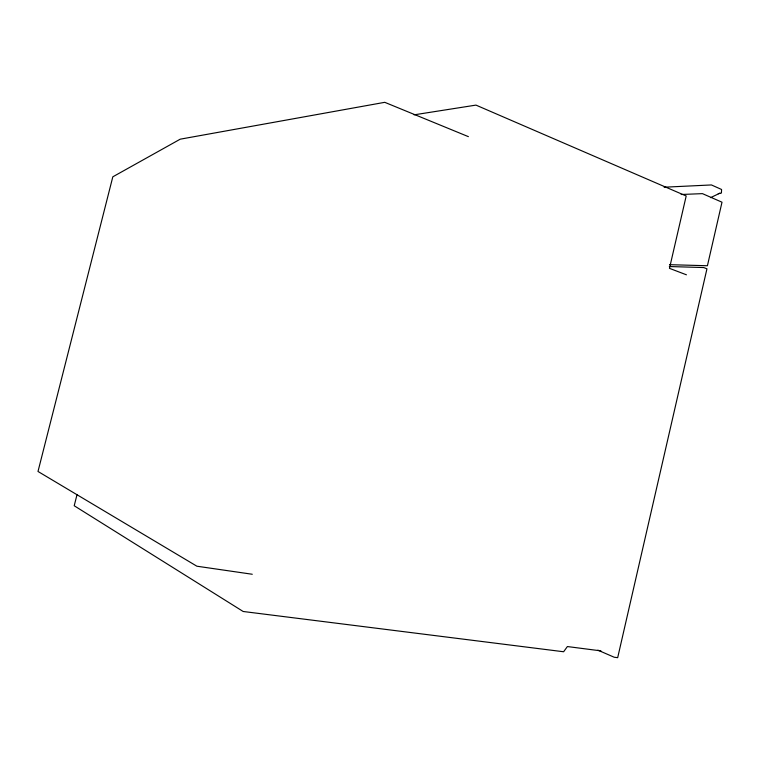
<?xml version="1.0" encoding="UTF-8"?>
<svg xmlns="http://www.w3.org/2000/svg" width="760" height="760" viewBox="0 0 760 760"><rect width="100%" height="100%" fill="white"/><g stroke="black" fill="none" stroke-linecap="round" stroke-linejoin="round"><path stroke-width="1.14" d="M77.016 494.646L74.214 505.751L243.171 611.486L563.625 651.757L567.387 646.551L600.951 650.883M710.562 197.648L719.806 193.23M414.086 114.836L475.969 105.108L686.194 195.975L669.475 268.346L686.432 274.806M664.116 187.207L711.426 184.946L721.572 189.477L721.43 192.993L718.257 193.686M681.159 194.493L702.439 193.638L722 202.207L707.417 265.743L669.531 264.68M669.322 266.532L703.731 267.558L706.952 268.812L617.681 657.675L614.222 657.239L597.883 650.151M252.273 574.256L196.878 566.209L38 471.466L112.822 176.814L180.215 139.184L384.759 102.324L468.397 136.648"/></g></svg>
